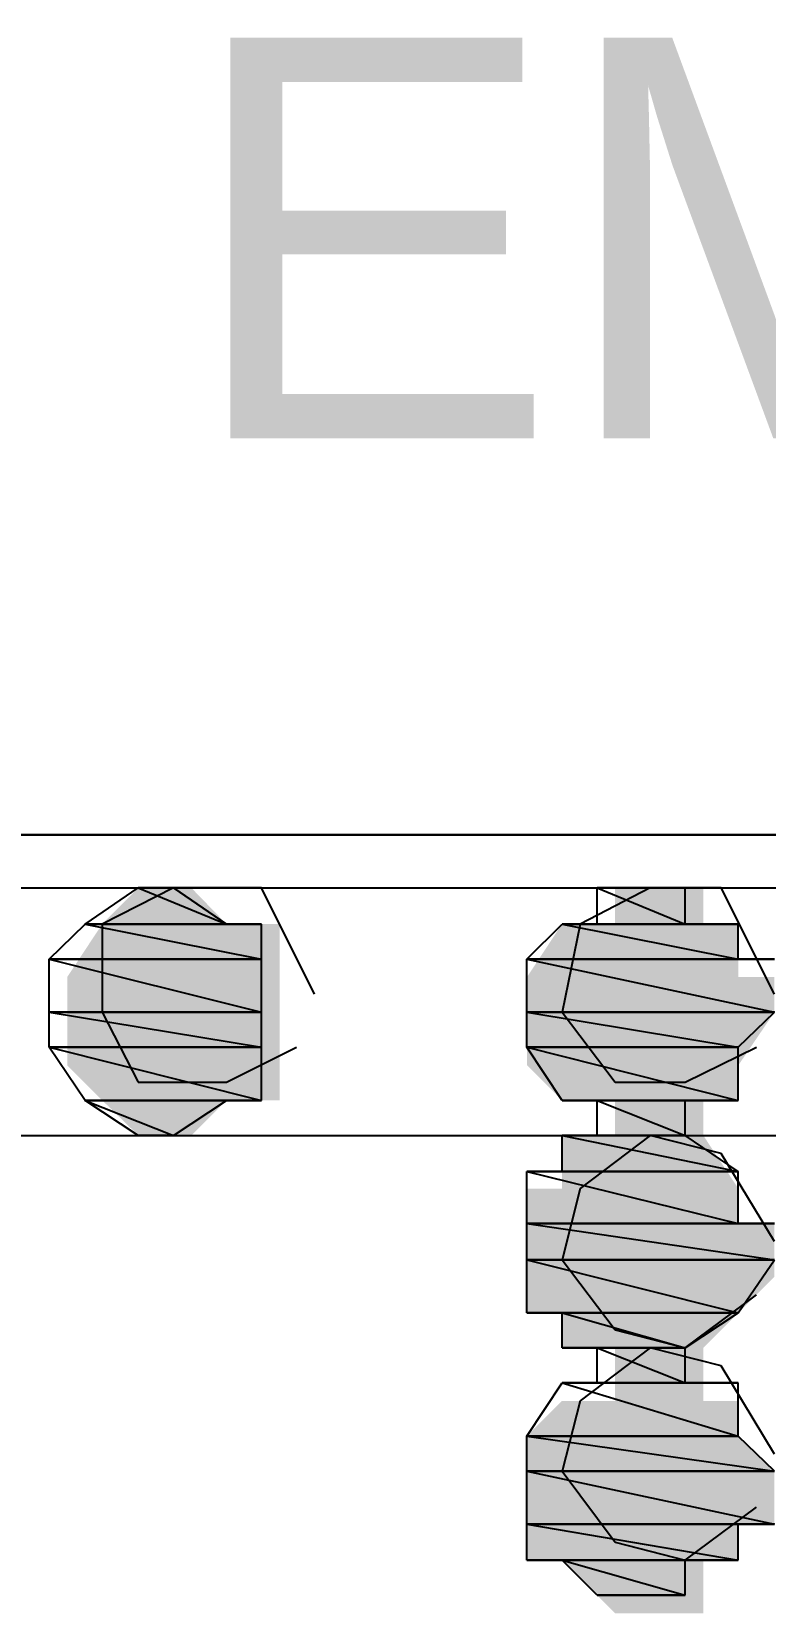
# Model space of a CAD drawing. Header units: millimetres. Extents: x 5 to 415, y 48 to 251.
# Drawn here: x 61.948 to 62.68, y 219.833 to 221.412 of the extents above; entities that cross this region are included whole.
import ezdxf

# ---------------------------------------------------------------- set-up
doc = ezdxf.new("R2010")
doc.units = ezdxf.units.MM
for name, color, linetype in [('H', 7, 'Continuous'), ('P', 7, 'Continuous'), ('T', 7, 'Continuous')]:
    doc.layers.add(name, color=color, linetype=linetype)

msp = doc.modelspace()

# ---------------------------------------------------------------- hatches: boundary and pattern name
at = {"layer": 'H', "linetype": 'Continuous'}
for points in [[(62.018, 220.521), (62.054, 220.557), (62.107, 220.557), (62.142, 220.521), (62.018, 220.521)], [(62.53, 220.521), (62.53, 220.557), (62.618, 220.557), (62.618, 220.521), (62.53, 220.521)], [(61.983, 220.468), (62.018, 220.521), (62.195, 220.521), (62.195, 220.468), (61.983, 220.468)], [(62.442, 220.468), (62.477, 220.521), (62.653, 220.521), (62.653, 220.468), (62.442, 220.468)], [(61.983, 220.433), (61.983, 220.468), (62.195, 220.468), (62.195, 220.433), (61.983, 220.433)], [(62.442, 220.433), (62.442, 220.468), (62.689, 220.468), (62.689, 220.433), (62.442, 220.433)], [(61.983, 220.38), (61.983, 220.433), (62.195, 220.433), (62.195, 220.38), (61.983, 220.38)], [(62.442, 220.38), (62.442, 220.433), (62.689, 220.433), (62.653, 220.38), (62.442, 220.38)], [(62.018, 220.345), (61.983, 220.38), (62.195, 220.38), (62.195, 220.345), (62.018, 220.345)], [(62.477, 220.345), (62.442, 220.38), (62.653, 220.38), (62.653, 220.345), (62.477, 220.345)], [(62.054, 220.31), (62.018, 220.345), (62.142, 220.345), (62.107, 220.31), (62.054, 220.31)], [(62.53, 220.31), (62.53, 220.345), (62.618, 220.345), (62.618, 220.31), (62.53, 220.31)], [(62.477, 220.257), (62.477, 220.31), (62.618, 220.31), (62.653, 220.257), (62.477, 220.257)], [(62.442, 220.222), (62.442, 220.257), (62.653, 220.257), (62.653, 220.222), (62.442, 220.222)], [(62.442, 220.169), (62.442, 220.222), (62.689, 220.222), (62.689, 220.169), (62.442, 220.169)], [(62.442, 220.133), (62.442, 220.169), (62.689, 220.169), (62.653, 220.133), (62.442, 220.133)], [(62.477, 220.098), (62.477, 220.133), (62.653, 220.133), (62.618, 220.098), (62.477, 220.098)], [(62.53, 220.045), (62.53, 220.098), (62.618, 220.098), (62.618, 220.045), (62.53, 220.045)], [(62.442, 220.01), (62.477, 220.045), (62.653, 220.045), (62.653, 220.01), (62.442, 220.01)], [(62.442, 219.975), (62.442, 220.01), (62.653, 220.01), (62.689, 219.975), (62.442, 219.975)], [(62.442, 219.922), (62.442, 219.975), (62.689, 219.975), (62.689, 219.922), (62.442, 219.922)], [(62.442, 219.886), (62.442, 219.922), (62.653, 219.922), (62.653, 219.886), (62.442, 219.886)], [(62.53, 219.833), (62.477, 219.886), (62.618, 219.886), (62.618, 219.833), (62.53, 219.833)]]:
    msp.add_hatch(color=256, dxfattribs=at).paths.add_polyline_path(points)

# ---------------------------------------------------------------- linework, layer by layer
at = {"layer": 'P'}
for points in [[(29.704, 220.61), (308.134, 220.61)], [(91.934, 220.61), (57.221, 220.61)], [(61.93, 220.557), (91.934, 220.557)], [(62.001, 220.521), (62.054, 220.557)], [(62.089, 220.557), (62.018, 220.521)], [(62.054, 220.557), (62.089, 220.557)], [(62.089, 220.557), (62.054, 220.557)], [(62.089, 220.557), (62.054, 220.557)], [(62.054, 220.557), (62.089, 220.557)], [(62.054, 220.557), (62.142, 220.521)], [(62.177, 220.557), (62.089, 220.557)], [(62.089, 220.557), (62.142, 220.521)], [(62.142, 220.521), (62.089, 220.557)], [(62.23, 220.451), (62.177, 220.557)], [(62.565, 220.557), (62.495, 220.521)], [(62.565, 220.557), (62.512, 220.557)], [(62.512, 220.557), (62.565, 220.557)], [(62.6, 220.557), (62.512, 220.557)], [(62.512, 220.557), (62.6, 220.521)], [(62.512, 220.557), (62.6, 220.521)], [(62.512, 220.521), (62.512, 220.557)], [(62.636, 220.557), (62.565, 220.557)], [(62.6, 220.557), (62.6, 220.557)], [(62.6, 220.557), (62.6, 220.557)], [(62.6, 220.521), (62.6, 220.557)], [(62.689, 220.451), (62.636, 220.557)], [(61.965, 220.486), (62.001, 220.521)], [(62.142, 220.521), (62.001, 220.521)], [(62.142, 220.521), (62.001, 220.521)], [(62.001, 220.521), (62.142, 220.521)], [(62.001, 220.521), (62.142, 220.521)], [(62.142, 220.521), (62.001, 220.521)], [(62.177, 220.521), (62.001, 220.521)], [(62.001, 220.521), (62.177, 220.521)], [(62.177, 220.521), (62.001, 220.521)], [(62.001, 220.521), (62.142, 220.521)], [(62.177, 220.521), (62.001, 220.521)], [(62.001, 220.521), (62.177, 220.486)], [(62.001, 220.521), (62.177, 220.486)], [(62.018, 220.521), (62.018, 220.433)], [(62.142, 220.521), (62.142, 220.521)], [(62.142, 220.521), (62.142, 220.521)], [(62.142, 220.521), (62.177, 220.521)], [(62.177, 220.486), (62.177, 220.521)], [(62.442, 220.486), (62.477, 220.521)], [(62.495, 220.521), (62.477, 220.433)], [(62.512, 220.521), (62.477, 220.521)], [(62.477, 220.521), (62.6, 220.521)], [(62.653, 220.521), (62.477, 220.521)], [(62.477, 220.521), (62.653, 220.521)], [(62.653, 220.521), (62.477, 220.521)], [(62.477, 220.521), (62.6, 220.521)], [(62.653, 220.521), (62.477, 220.521)], [(62.477, 220.521), (62.653, 220.486)], [(62.477, 220.521), (62.653, 220.486)], [(62.6, 220.521), (62.512, 220.521)], [(62.6, 220.521), (62.512, 220.521)], [(62.512, 220.521), (62.6, 220.521)], [(62.6, 220.521), (62.512, 220.521)], [(62.6, 220.521), (62.6, 220.521)], [(62.6, 220.521), (62.653, 220.521)], [(62.653, 220.486), (62.653, 220.521)], [(62.177, 220.486), (61.965, 220.486)], [(62.177, 220.486), (61.965, 220.486)], [(61.965, 220.486), (62.177, 220.486)], [(61.965, 220.486), (62.177, 220.486)], [(62.177, 220.486), (61.965, 220.486)], [(62.177, 220.486), (61.965, 220.486)], [(61.965, 220.486), (62.177, 220.486)], [(62.177, 220.486), (61.965, 220.486)], [(61.965, 220.486), (62.177, 220.486)], [(62.177, 220.486), (61.965, 220.486)], [(61.965, 220.486), (62.177, 220.433)], [(61.965, 220.486), (62.177, 220.433)], [(61.965, 220.433), (61.965, 220.486)], [(62.177, 220.486), (62.177, 220.486)], [(62.177, 220.486), (62.177, 220.486)], [(62.177, 220.486), (62.177, 220.486)], [(62.177, 220.433), (62.177, 220.486)], [(62.653, 220.486), (62.442, 220.486)], [(62.653, 220.486), (62.442, 220.486)], [(62.442, 220.486), (62.653, 220.486)], [(62.442, 220.486), (62.653, 220.486)], [(62.653, 220.486), (62.442, 220.486)], [(62.689, 220.486), (62.442, 220.486)], [(62.442, 220.486), (62.689, 220.486)], [(62.689, 220.486), (62.442, 220.486)], [(62.442, 220.486), (62.653, 220.486)], [(62.689, 220.486), (62.442, 220.486)], [(62.442, 220.486), (62.689, 220.433)], [(62.442, 220.486), (62.689, 220.433)], [(62.442, 220.433), (62.442, 220.486)], [(62.653, 220.486), (62.653, 220.486)], [(62.653, 220.486), (62.653, 220.486)], [(62.653, 220.486), (62.689, 220.486)], [(62.177, 220.433), (61.965, 220.433)], [(62.177, 220.433), (61.965, 220.433)], [(61.965, 220.433), (62.177, 220.433)], [(61.965, 220.433), (62.177, 220.433)], [(62.177, 220.433), (61.965, 220.433)], [(62.177, 220.433), (61.965, 220.433)], [(61.965, 220.433), (62.177, 220.398)], [(61.965, 220.433), (62.177, 220.398)], [(61.965, 220.398), (61.965, 220.433)], [(62.018, 220.433), (62.054, 220.363)], [(62.177, 220.433), (62.177, 220.433)], [(62.177, 220.433), (62.177, 220.433)], [(62.177, 220.398), (62.177, 220.433)], [(62.689, 220.433), (62.442, 220.433)], [(62.689, 220.433), (62.442, 220.433)], [(62.442, 220.433), (62.689, 220.433)], [(62.442, 220.433), (62.689, 220.433)], [(62.689, 220.433), (62.442, 220.433)], [(62.689, 220.433), (62.442, 220.433)], [(62.442, 220.433), (62.653, 220.398)], [(62.442, 220.433), (62.653, 220.398)], [(62.442, 220.398), (62.442, 220.433)], [(62.477, 220.433), (62.53, 220.363)], [(62.653, 220.398), (62.689, 220.433)], [(62.177, 220.398), (61.965, 220.398)], [(62.177, 220.398), (61.965, 220.398)], [(61.965, 220.398), (62.177, 220.398)], [(61.965, 220.398), (62.177, 220.398)], [(62.177, 220.398), (61.965, 220.398)], [(62.177, 220.398), (61.965, 220.398)], [(61.965, 220.398), (62.177, 220.345)], [(61.965, 220.398), (62.177, 220.345)], [(62.001, 220.345), (61.965, 220.398)], [(62.142, 220.363), (62.212, 220.398)], [(62.177, 220.398), (62.177, 220.398)], [(62.177, 220.398), (62.177, 220.398)], [(62.177, 220.345), (62.177, 220.398)], [(62.653, 220.398), (62.442, 220.398)], [(62.653, 220.398), (62.442, 220.398)], [(62.442, 220.398), (62.653, 220.398)], [(62.442, 220.398), (62.653, 220.398)], [(62.653, 220.398), (62.442, 220.398)], [(62.653, 220.398), (62.442, 220.398)], [(62.442, 220.398), (62.653, 220.345)], [(62.442, 220.398), (62.653, 220.345)], [(62.477, 220.345), (62.442, 220.398)], [(62.6, 220.363), (62.671, 220.398)], [(62.653, 220.398), (62.653, 220.398)], [(62.653, 220.398), (62.653, 220.398)], [(62.653, 220.345), (62.653, 220.398)], [(62.054, 220.363), (62.142, 220.363)], [(62.53, 220.363), (62.6, 220.363)], [(62.177, 220.345), (62.001, 220.345)], [(62.142, 220.345), (62.001, 220.345)], [(62.001, 220.345), (62.142, 220.345)], [(62.001, 220.345), (62.142, 220.345)], [(62.142, 220.345), (62.001, 220.345)], [(62.142, 220.345), (62.001, 220.345)], [(62.001, 220.345), (62.142, 220.345)], [(62.142, 220.345), (62.001, 220.345)], [(62.001, 220.345), (62.177, 220.345)], [(62.142, 220.345), (62.001, 220.345)], [(62.001, 220.345), (62.089, 220.31)], [(62.001, 220.345), (62.089, 220.31)], [(62.054, 220.31), (62.001, 220.345)], [(62.089, 220.31), (62.142, 220.345)], [(62.142, 220.345), (62.142, 220.345)], [(62.142, 220.345), (62.142, 220.345)], [(62.177, 220.345), (62.142, 220.345)], [(62.653, 220.345), (62.477, 220.345)], [(62.6, 220.345), (62.477, 220.345)], [(62.477, 220.345), (62.6, 220.345)], [(62.6, 220.345), (62.477, 220.345)], [(62.477, 220.345), (62.653, 220.345)], [(62.6, 220.345), (62.477, 220.345)], [(62.477, 220.345), (62.6, 220.345)], [(62.477, 220.345), (62.6, 220.345)], [(62.512, 220.345), (62.477, 220.345)], [(62.6, 220.345), (62.512, 220.345)], [(62.6, 220.345), (62.512, 220.345)], [(62.512, 220.345), (62.6, 220.31)], [(62.512, 220.345), (62.6, 220.31)], [(62.512, 220.31), (62.512, 220.345)], [(62.653, 220.345), (62.6, 220.345)], [(62.6, 220.345), (62.6, 220.345)], [(62.6, 220.31), (62.6, 220.345)], [(61.93, 220.31), (63.535, 220.31)], [(62.089, 220.31), (62.054, 220.31)], [(62.054, 220.31), (62.089, 220.31)], [(62.089, 220.31), (62.054, 220.31)], [(62.089, 220.31), (62.089, 220.31)], [(62.089, 220.31), (62.089, 220.31)], [(62.6, 220.31), (62.477, 220.31)], [(62.477, 220.31), (62.512, 220.31)], [(62.6, 220.31), (62.477, 220.31)], [(62.477, 220.31), (62.653, 220.274)], [(62.477, 220.31), (62.653, 220.274)], [(62.477, 220.274), (62.477, 220.31)], [(62.565, 220.31), (62.495, 220.257)], [(62.6, 220.31), (62.512, 220.31)], [(62.565, 220.31), (62.512, 220.31)], [(62.512, 220.31), (62.565, 220.31)], [(62.565, 220.31), (62.512, 220.31)], [(62.512, 220.31), (62.565, 220.31)], [(62.6, 220.31), (62.512, 220.31)], [(62.512, 220.31), (62.6, 220.31)], [(62.512, 220.31), (62.6, 220.31)], [(62.6, 220.31), (62.512, 220.31)], [(62.6, 220.31), (62.512, 220.31)], [(62.512, 220.31), (62.6, 220.31)], [(62.512, 220.31), (62.6, 220.31)], [(62.565, 220.31), (62.6, 220.31)], [(62.6, 220.31), (62.565, 220.31)], [(62.636, 220.292), (62.565, 220.31)], [(62.6, 220.31), (62.6, 220.31)], [(62.6, 220.31), (62.6, 220.31)], [(62.6, 220.31), (62.6, 220.31)], [(62.6, 220.31), (62.6, 220.31)], [(62.6, 220.31), (62.6, 220.31)], [(62.653, 220.274), (62.6, 220.31)], [(62.689, 220.204), (62.636, 220.292)], [(62.477, 220.274), (62.442, 220.274)], [(62.442, 220.274), (62.653, 220.274)], [(62.653, 220.274), (62.442, 220.274)], [(62.442, 220.274), (62.653, 220.222)], [(62.442, 220.274), (62.653, 220.222)], [(62.442, 220.222), (62.442, 220.274)], [(62.653, 220.274), (62.477, 220.274)], [(62.653, 220.274), (62.477, 220.274)], [(62.477, 220.274), (62.653, 220.274)], [(62.653, 220.274), (62.477, 220.274)], [(62.653, 220.274), (62.653, 220.274)], [(62.653, 220.222), (62.653, 220.274)], [(62.495, 220.257), (62.477, 220.186)], [(62.653, 220.222), (62.442, 220.222)], [(62.689, 220.222), (62.442, 220.222)], [(62.442, 220.222), (62.689, 220.222)], [(62.689, 220.222), (62.442, 220.222)], [(62.442, 220.222), (62.653, 220.222)], [(62.689, 220.222), (62.442, 220.222)], [(62.442, 220.222), (62.689, 220.186)], [(62.442, 220.222), (62.689, 220.186)], [(62.442, 220.186), (62.442, 220.222)], [(62.653, 220.222), (62.689, 220.222)], [(62.689, 220.186), (62.442, 220.186)], [(62.689, 220.186), (62.442, 220.186)], [(62.442, 220.186), (62.689, 220.186)], [(62.442, 220.186), (62.689, 220.186)], [(62.689, 220.186), (62.442, 220.186)], [(62.689, 220.186), (62.442, 220.186)], [(62.442, 220.186), (62.653, 220.133)], [(62.442, 220.186), (62.653, 220.133)], [(62.442, 220.133), (62.442, 220.186)], [(62.477, 220.186), (62.53, 220.116)], [(62.653, 220.133), (62.689, 220.186)], [(62.6, 220.098), (62.671, 220.151)], [(62.653, 220.133), (62.442, 220.133)], [(62.653, 220.133), (62.442, 220.133)], [(62.442, 220.133), (62.653, 220.133)], [(62.442, 220.133), (62.653, 220.133)], [(62.653, 220.133), (62.442, 220.133)], [(62.653, 220.133), (62.442, 220.133)], [(62.442, 220.133), (62.653, 220.133)], [(62.442, 220.133), (62.653, 220.133)], [(62.477, 220.133), (62.442, 220.133)], [(62.653, 220.133), (62.477, 220.133)], [(62.653, 220.133), (62.477, 220.133)], [(62.477, 220.133), (62.6, 220.098)], [(62.477, 220.133), (62.6, 220.098)], [(62.477, 220.098), (62.477, 220.133)], [(62.6, 220.098), (62.653, 220.133)], [(62.653, 220.133), (62.653, 220.133)], [(62.653, 220.133), (62.653, 220.133)], [(62.653, 220.133), (62.653, 220.133)], [(62.53, 220.116), (62.6, 220.098)], [(62.6, 220.098), (62.477, 220.098)], [(62.6, 220.098), (62.477, 220.098)], [(62.477, 220.098), (62.512, 220.098)], [(62.477, 220.098), (62.6, 220.098)], [(62.6, 220.098), (62.477, 220.098)], [(62.565, 220.098), (62.495, 220.045)], [(62.512, 220.098), (62.6, 220.098)], [(62.6, 220.098), (62.512, 220.098)], [(62.512, 220.098), (62.6, 220.098)], [(62.6, 220.098), (62.512, 220.098)], [(62.512, 220.098), (62.6, 220.098)], [(62.565, 220.098), (62.512, 220.098)], [(62.512, 220.098), (62.565, 220.098)], [(62.565, 220.098), (62.512, 220.098)], [(62.512, 220.098), (62.565, 220.098)], [(62.6, 220.098), (62.512, 220.098)], [(62.512, 220.098), (62.6, 220.063)], [(62.512, 220.098), (62.6, 220.063)], [(62.512, 220.063), (62.512, 220.098)], [(62.565, 220.098), (62.6, 220.098)], [(62.6, 220.098), (62.565, 220.098)], [(62.636, 220.08), (62.565, 220.098)], [(62.6, 220.098), (62.6, 220.098)], [(62.6, 220.098), (62.6, 220.098)], [(62.6, 220.098), (62.6, 220.098)], [(62.6, 220.098), (62.6, 220.098)], [(62.6, 220.063), (62.6, 220.098)], [(62.689, 219.992), (62.636, 220.08)], [(62.442, 220.01), (62.477, 220.063)], [(62.512, 220.063), (62.477, 220.063)], [(62.477, 220.063), (62.6, 220.063)], [(62.653, 220.063), (62.477, 220.063)], [(62.477, 220.063), (62.653, 220.063)], [(62.653, 220.063), (62.477, 220.063)], [(62.477, 220.063), (62.6, 220.063)], [(62.653, 220.063), (62.477, 220.063)], [(62.477, 220.063), (62.653, 220.01)], [(62.477, 220.063), (62.653, 220.01)], [(62.6, 220.063), (62.512, 220.063)], [(62.6, 220.063), (62.512, 220.063)], [(62.512, 220.063), (62.6, 220.063)], [(62.6, 220.063), (62.512, 220.063)], [(62.6, 220.063), (62.6, 220.063)], [(62.6, 220.063), (62.653, 220.063)], [(62.653, 220.01), (62.653, 220.063)], [(62.495, 220.045), (62.477, 219.975)], [(62.653, 220.01), (62.442, 220.01)], [(62.653, 220.01), (62.442, 220.01)], [(62.442, 220.01), (62.653, 220.01)], [(62.442, 220.01), (62.653, 220.01)], [(62.653, 220.01), (62.442, 220.01)], [(62.653, 220.01), (62.442, 220.01)], [(62.442, 220.01), (62.689, 219.975)], [(62.442, 220.01), (62.689, 219.975)], [(62.442, 219.975), (62.442, 220.01)], [(62.653, 220.01), (62.653, 220.01)], [(62.653, 220.01), (62.653, 220.01)], [(62.689, 219.975), (62.653, 220.01)], [(62.689, 219.975), (62.442, 219.975)], [(62.689, 219.975), (62.442, 219.975)], [(62.442, 219.975), (62.689, 219.975)], [(62.442, 219.975), (62.689, 219.975)], [(62.689, 219.975), (62.442, 219.975)], [(62.689, 219.975), (62.442, 219.975)], [(62.442, 219.975), (62.689, 219.922)], [(62.442, 219.975), (62.689, 219.922)], [(62.442, 219.922), (62.442, 219.975)], [(62.477, 219.975), (62.53, 219.904)], [(62.6, 219.886), (62.671, 219.939)], [(62.689, 219.922), (62.442, 219.922)], [(62.653, 219.922), (62.442, 219.922)], [(62.442, 219.922), (62.653, 219.922)], [(62.653, 219.922), (62.442, 219.922)], [(62.442, 219.922), (62.689, 219.922)], [(62.653, 219.922), (62.442, 219.922)], [(62.442, 219.922), (62.653, 219.886)], [(62.442, 219.922), (62.653, 219.886)], [(62.442, 219.886), (62.442, 219.922)], [(62.689, 219.922), (62.653, 219.922)], [(62.653, 219.886), (62.653, 219.922)], [(62.53, 219.904), (62.6, 219.886)], [(62.653, 219.886), (62.442, 219.886)], [(62.653, 219.886), (62.442, 219.886)], [(62.442, 219.886), (62.477, 219.886)], [(62.442, 219.886), (62.653, 219.886)], [(62.653, 219.886), (62.442, 219.886)], [(62.477, 219.886), (62.653, 219.886)], [(62.6, 219.886), (62.477, 219.886)], [(62.477, 219.886), (62.6, 219.886)], [(62.6, 219.886), (62.477, 219.886)], [(62.477, 219.886), (62.653, 219.886)], [(62.6, 219.886), (62.477, 219.886)], [(62.477, 219.886), (62.6, 219.851)], [(62.477, 219.886), (62.6, 219.851)], [(62.512, 219.851), (62.477, 219.886)], [(62.653, 219.886), (62.6, 219.886)], [(62.6, 219.851), (62.6, 219.886)], [(62.653, 219.886), (62.653, 219.886)], [(62.6, 219.851), (62.512, 219.851)], [(62.6, 219.851), (62.512, 219.851)], [(62.512, 219.851), (62.6, 219.851)], [(62.512, 219.851), (62.6, 219.851)], [(62.6, 219.851), (62.512, 219.851)], [(62.565, 219.851), (62.512, 219.851)], [(62.512, 219.851), (62.565, 219.851)], [(62.565, 219.851), (62.6, 219.851)], [(62.6, 219.851), (62.565, 219.851)], [(62.6, 219.851), (62.6, 219.851)], [(62.6, 219.851), (62.6, 219.851)]]:
    msp.add_lwpolyline(points, dxfattribs=at)

# ---------------------------------------------------------------- texts
at = {"layer": 'T', "insert": (62.1, 221), "char_height": 0.4, "attachment_point": 7}
msp.add_mtext('{\\fArial|b0|i0|c0|p18;EMG}', dxfattribs=at)

doc.saveas('drawing.dxf')
